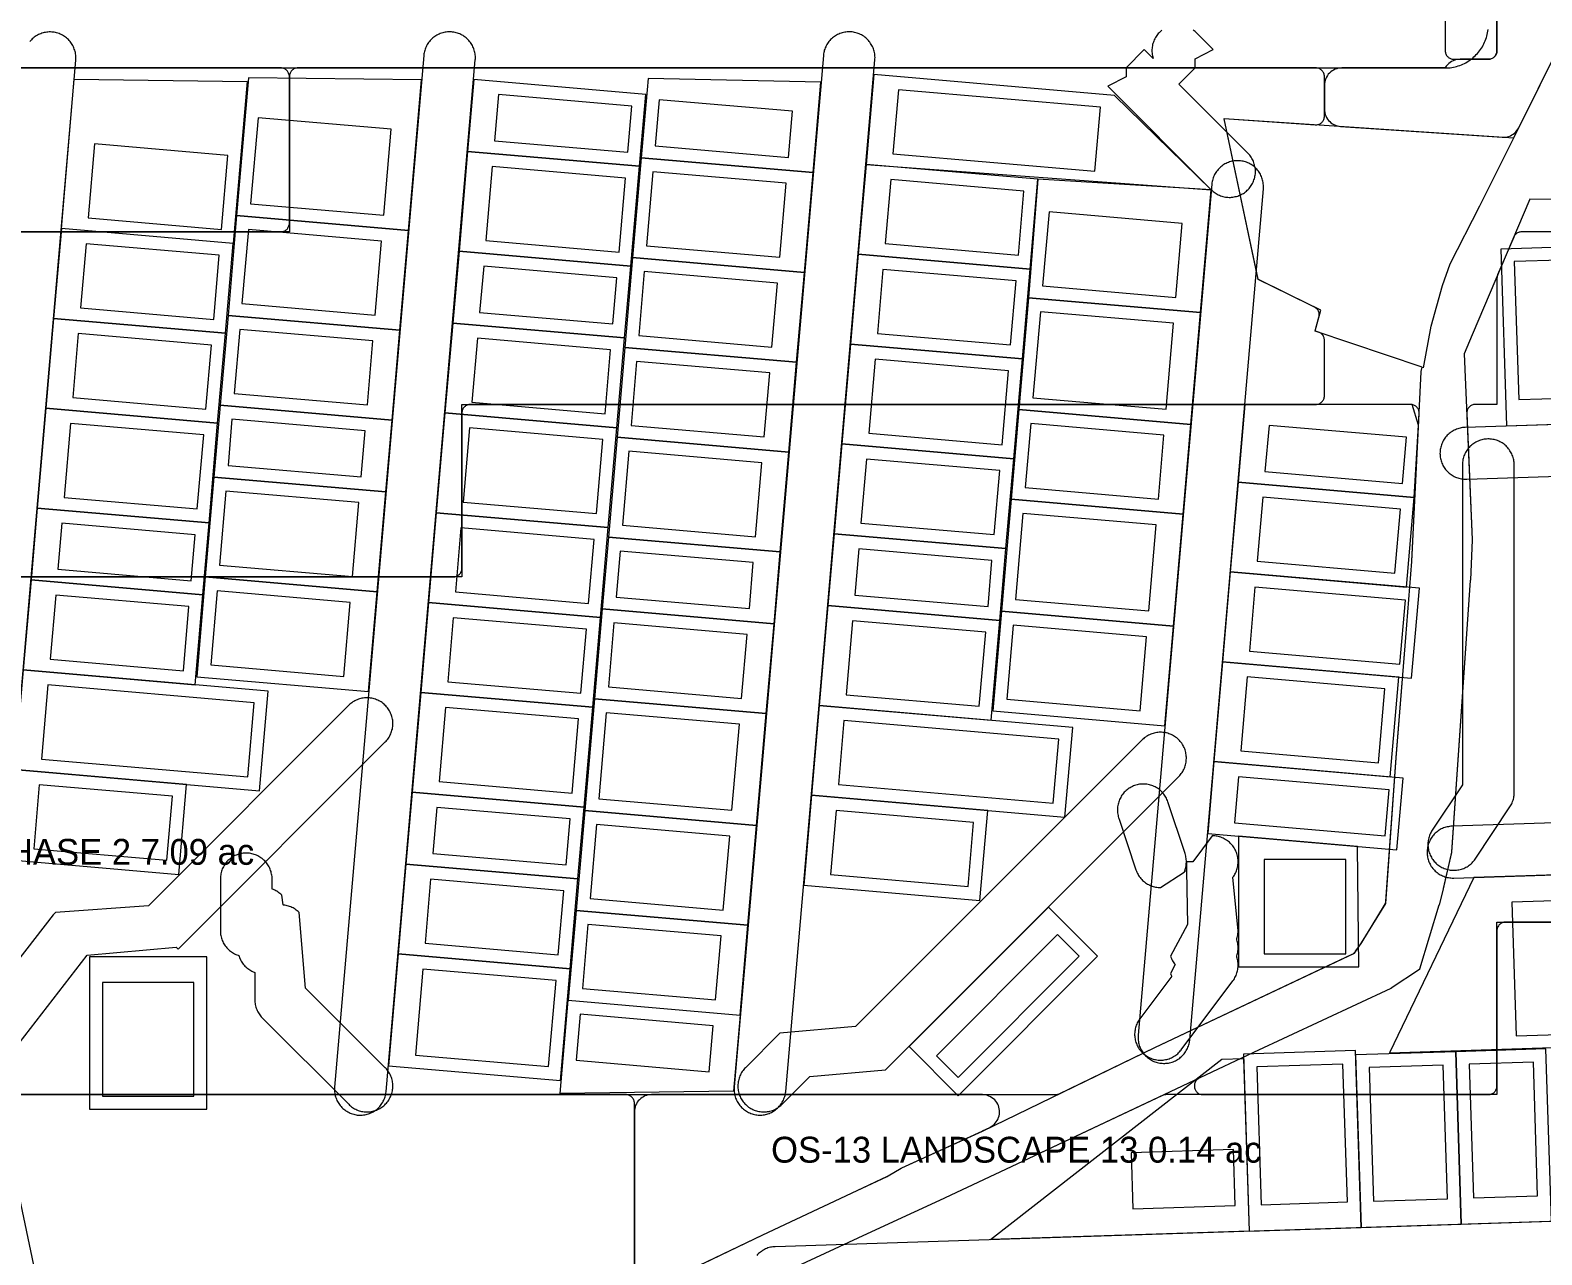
# Model space of a CAD drawing. Extents: x 32 to 940, y -21 to 684.
# Drawn here: x 490 to 665.2, y 271.4 to 413.4 of the extents above; entities that cross this region are included whole.
import ezdxf

# ---------------------------------------------------------------- set-up
doc = ezdxf.new("R2010")
doc.units = 0
for name, color, linetype, lineweight in [('BUILDING-CLUBHOUSE', 4, 'Continuous', 0), ('GREEN-LANDSCAPE', 3, 'Continuous', 0), ('PLOT', 4, 'Continuous', 0), ('ROAD-EXISTING', 2, 'Continuous', 0), ('ROAD-PRIMARY', 1, 'Continuous', 0), ('ROAD-TERTIARY', 7, 'Continuous', 0), ('SITE-BOUNDARY', 7, 'Continuous', 0), ('TEXT-ZONE', 7, 'Continuous', 0), ('VILLA-HOUSE', 7, 'Continuous', 0), ('ZONE-CLUBHOUSE', 4, 'Continuous', 0), ('ZONE-VILLAS', 2, 'Continuous', 0)]:
    doc.layers.add(name, color=color, linetype=linetype, lineweight=lineweight)

msp = doc.modelspace()

# ---------------------------------------------------------------- linework, layer by layer
at = {"layer": 'BUILDING-CLUBHOUSE'}
msp.add_lwpolyline([(476.3, 232.29), (467.42, 274.47), (488.51, 278.91), (497.39, 236.73)], close=True, dxfattribs=at)
at = {"layer": 'GREEN-LANDSCAPE'}
for points in [[(660, 428), (660, 411.02), (660, 410.98), (660, 410.95), (659.99, 410.85), (659.97, 410.76), (659.94, 410.66), (659.9, 410.57), (659.86, 410.49), (659.8, 410.41), (659.74, 410.33), (659.67, 410.26), (659.6, 410.2), (659.51, 410.14), (659.43, 410.1), (659.34, 410.06), (659.24, 410.03), (659.15, 410.01), (659.05, 410), (659.02, 410), (658.98, 410), (655.73, 410), (655.52, 409.99), (655.32, 409.96), (655.12, 409.91), (654.93, 409.83), (654.74, 409.74), (654.57, 409.63), (654.41, 409.5), (654.26, 409.36), (654.13, 409.2), (654.01, 409.03), (654, 409), (653.95, 409), (642, 409), (641.8, 408.99), (641.61, 408.96), (641.42, 408.91), (641.23, 408.85), (641.06, 408.76), (640.89, 408.66), (640.73, 408.55), (640.59, 408.41), (640.45, 408.27), (640.34, 408.11), (640.24, 407.94), (640.15, 407.77), (640.09, 407.58), (640.04, 407.39), (640.01, 407.2), (640, 407), (640, 404.22), (640.01, 404.02), (640.04, 403.82), (640.09, 403.62), (640.16, 403.44), (640.25, 403.25), (640.35, 403.08), (640.47, 402.92), (640.61, 402.78), (640.76, 402.65), (640.92, 402.53), (641.1, 402.43), (641.28, 402.35), (641.47, 402.29), (641.67, 402.24), (641.87, 402.22), (660.61, 400.97), (660.8, 400.96), (661, 400.98), (661.19, 401.01), (661.38, 401.07), (661.56, 401.14), (661.74, 401.23), (661.9, 401.33), (662.05, 401.45), (662.19, 401.59), (662.32, 401.74), (662.43, 401.9), (662.53, 402.07), (667.53, 412.12)], [(562.87, 267.98), (574.88, 273.76), (574.88, 273.76), (574.88, 273.76), (574.88, 273.76), (574.89, 273.76), (585.82, 278.88), (585.84, 278.88), (589.29, 280.52), (589.43, 280.6), (590.94, 281.47), (590.97, 281.48), (590.98, 281.49), (591, 281.5), (591.02, 281.51), (600.33, 285.77), (600.36, 285.79), (601.21, 286.2), (601.38, 286.3), (601.55, 286.41), (601.7, 286.54), (601.84, 286.68), (601.96, 286.84), (602.07, 287), (602.16, 287.18), (602.23, 287.37), (602.29, 287.56), (602.32, 287.75), (602.34, 287.95), (602.33, 288.15), (602.31, 288.35), (602.26, 288.54), (602.2, 288.73), (602.12, 288.91), (602.02, 289.09), (601.9, 289.25), (601.77, 289.4), (601.62, 289.53), (601.46, 289.65), (601.29, 289.76), (601.11, 289.84), (600.93, 289.91), (600.73, 289.96), (600.54, 289.99), (600.34, 290), (562, 290), (561.8, 289.99), (561.61, 289.96), (561.42, 289.91), (561.23, 289.85), (561.06, 289.76), (560.89, 289.66), (560.73, 289.55), (560.59, 289.41), (560.45, 289.27), (560.34, 289.11), (560.24, 288.94), (560.15, 288.77), (560.09, 288.58), (560.04, 288.39), (560.01, 288.2), (560, 288), (560, 269.78)]]:
    msp.add_lwpolyline(points, dxfattribs=at)
at = {"layer": 'PLOT'}
for points in [[(493.57, 390.38), (495.07, 407.7), (515.12, 407.42), (513.5, 388.65)], [(533.81, 390.17), (535.32, 407.61), (515.27, 407.84), (513.89, 391.89)], [(541.39, 407.66), (540.67, 399.33), (560.59, 397.61), (561.31, 405.94)], [(580.71, 396.87), (581.62, 407.34), (561.58, 407.78), (560.79, 398.59)], [(586.86, 397.82), (626.88, 394.88), (615.65, 405.82), (587.76, 408.23)], [(540.67, 399.33), (539.67, 387.76), (559.59, 386.04), (560.59, 397.61)], [(579.71, 385.3), (580.71, 396.87), (560.79, 398.59), (559.79, 387.03)], [(586.86, 397.82), (585.96, 387.4), (605.88, 385.68), (606.78, 396.09)], [(605.71, 382.37), (625.63, 380.64), (626.86, 394.88), (606.78, 396.09)], [(532.81, 378.6), (533.81, 390.17), (513.89, 391.89), (512.89, 380.32)], [(493.57, 390.38), (492.67, 379.96), (512.59, 378.24), (513.5, 388.65)], [(539.67, 387.76), (538.95, 379.43), (558.87, 377.71), (559.59, 386.04)], [(585.96, 387.4), (585.06, 376.99), (604.98, 375.27), (605.88, 385.68)], [(661.12, 367.51), (669.48, 367.78), (668.81, 388.27), (660.45, 388)], [(578.81, 374.89), (579.71, 385.3), (559.79, 387.03), (558.89, 376.61)], [(624.51, 367.69), (625.63, 380.64), (605.71, 382.37), (604.59, 369.41)], [(531.91, 368.18), (532.81, 378.6), (512.89, 380.32), (511.98, 369.91)], [(492.67, 379.96), (491.77, 369.55), (511.69, 367.83), (512.59, 378.24)], [(538.95, 379.43), (538.04, 369.02), (557.97, 367.3), (558.87, 377.71)], [(585.06, 376.99), (584.06, 365.42), (603.98, 363.7), (604.98, 375.27)], [(577.91, 364.48), (578.81, 374.89), (558.89, 376.61), (557.99, 366.2)], [(531.19, 359.85), (531.91, 368.18), (511.98, 369.91), (511.26, 361.58)], [(630, 360.99), (650.42, 359.23), (650.91, 367.58), (650.17, 369.98), (630.77, 370)], [(491.77, 369.55), (490.77, 357.98), (510.69, 356.26), (511.69, 367.83)], [(538.04, 369.02), (537.04, 357.45), (556.97, 355.73), (557.97, 367.3)], [(623.61, 357.27), (624.51, 367.69), (604.59, 369.41), (603.69, 359)], [(576.91, 352.91), (577.91, 364.48), (557.99, 366.2), (556.99, 354.63)], [(584.06, 365.42), (583.16, 355.01), (603.08, 353.29), (603.98, 363.7)], [(530.19, 348.28), (531.19, 359.85), (511.26, 361.58), (510.26, 350.01)], [(630, 360.99), (629.09, 350.58), (649.52, 348.82), (650.42, 359.23)], [(490.77, 357.98), (490.05, 349.65), (509.97, 347.93), (510.69, 356.26)], [(622.49, 344.31), (623.61, 357.27), (603.69, 359), (602.56, 346.04)], [(537.04, 357.45), (536.14, 347.04), (556.07, 345.31), (556.97, 355.73)], [(576.19, 344.58), (576.91, 352.91), (556.99, 354.63), (556.27, 346.3)], [(583.16, 355.01), (582.43, 346.68), (602.36, 344.96), (603.08, 353.29)], [(629.09, 350.58), (628.19, 340.17), (650.11, 338.27), (651.01, 348.69)], [(490.05, 349.65), (489.15, 339.24), (509.07, 337.51), (509.97, 347.93)], [(529.19, 336.71), (530.19, 348.28), (510.26, 350.01), (509.26, 338.44)], [(536.14, 347.04), (535.24, 336.62), (555.17, 334.9), (556.07, 345.31)], [(575.29, 334.16), (576.19, 344.58), (556.27, 346.3), (555.36, 335.89)], [(582.43, 346.68), (581.43, 335.11), (601.36, 333.39), (602.36, 344.96)], [(621.49, 332.75), (622.49, 344.31), (602.56, 346.04), (601.56, 334.47)], [(628.19, 340.17), (627.19, 328.6), (647.62, 326.83), (648.62, 338.4)], [(489.15, 339.24), (488.15, 327.67), (516.54, 325.21), (517.54, 336.78)], [(535.24, 336.62), (534.24, 325.05), (554.17, 323.33), (555.17, 334.9)], [(574.17, 321.21), (575.29, 334.16), (555.36, 335.89), (554.24, 322.93)], [(581.43, 335.11), (580.53, 324.7), (609.92, 322.15), (610.82, 332.57)], [(627.19, 328.6), (626.47, 320.27), (648.39, 318.37), (649.11, 326.7)], [(488.15, 327.67), (487.25, 317.26), (507.17, 315.53), (508.07, 325.94)], [(534.24, 325.05), (533.52, 316.72), (553.45, 315), (554.17, 323.33)], [(580.53, 324.7), (579.63, 314.28), (600.06, 312.52), (600.96, 322.93)], [(573.17, 309.64), (574.17, 321.21), (554.24, 322.93), (553.24, 311.36)], [(630.02, 304.82), (644, 304.82), (643.85, 318.77), (630.02, 319.96)], [(533.52, 316.72), (532.62, 306.31), (552.55, 304.59), (553.45, 315)], [(670.56, 315.6), (657.33, 315.17), (647.56, 294.84), (671.21, 295.61)], [(572.27, 299.22), (573.17, 309.64), (553.24, 311.36), (552.34, 300.95)], [(608, 311.73), (591.84, 295.57), (597.52, 289.88), (613.68, 306.05)], [(510.42, 305.98), (496.82, 305.98), (496.82, 288.32), (510.42, 288.32)], [(532.62, 306.31), (531.5, 293.35), (551.43, 291.63), (552.55, 304.59)], [(572.27, 299.22), (571.5, 290.39), (551.41, 290.13), (552.34, 300.95)], [(631.27, 274.19), (644.27, 274.61), (643.6, 295.1), (630.6, 294.68)], [(644.27, 274.61), (655.87, 274.99), (655.22, 294.98), (643.62, 294.6)], [(655.87, 274.99), (666.32, 275.33), (665.67, 295.32), (655.22, 294.98)], [(631.27, 274.19), (601.28, 273.21), (628.12, 294.1), (630.62, 294.18)]]:
    msp.add_lwpolyline(points, close=True, dxfattribs=at)
at = {"layer": 'ROAD-EXISTING'}
for points in [[(658.02, 393), (661.95, 400.89)], [(654.58, 386.31), (658.02, 393)], [(653.67, 383.8), (654.58, 386.31)], [(652.37, 379.08), (653.67, 383.8)], [(651.48, 374.26), (652.37, 379.08)]]:
    msp.add_lwpolyline(points, dxfattribs=at)
at = {"layer": 'ROAD-PRIMARY'}
msp.add_lwpolyline([(421.63, 409), (654, 409), (654.19, 409), (654.38, 409.01), (654.58, 409.03), (654.77, 409.06), (654.96, 409.09), (655.14, 409.13), (655.33, 409.18), (655.51, 409.24), (655.7, 409.3), (655.88, 409.37), (656.05, 409.44), (656.23, 409.52), (656.4, 409.61), (656.56, 409.71), (656.73, 409.81), (656.89, 409.92), (657.04, 410.03), (657.19, 410.15), (657.34, 410.28), (657.48, 410.41), (657.61, 410.55), (657.74, 410.69), (657.87, 410.83), (657.99, 410.98), (658.1, 411.14), (658.21, 411.3), (658.31, 411.46), (658.4, 411.63), (658.49, 411.8), (658.57, 411.98), (658.65, 412.15), (658.71, 412.33), (658.77, 412.52), (658.83, 412.7), (658.88, 412.89), (658.91, 413.07), (658.95, 413.26), (658.97, 413.46)], dxfattribs=at)
at = {"layer": 'ROAD-TERTIARY'}
for points in [[(484.9, 290.36), (495.24, 409.91), (495.25, 410.06), (495.25, 410.2), (495.25, 410.34), (495.23, 410.49), (495.21, 410.63), (495.19, 410.77), (495.16, 410.91), (495.12, 411.05), (495.07, 411.19), (495.02, 411.32), (494.96, 411.46), (494.9, 411.59), (494.82, 411.71), (494.75, 411.83), (494.67, 411.95), (494.58, 412.07), (494.48, 412.18), (494.38, 412.28), (494.28, 412.38), (494.17, 412.48), (494.06, 412.57), (493.94, 412.65), (493.82, 412.73), (493.69, 412.8), (493.56, 412.87), (493.43, 412.93), (493.3, 412.98), (493.16, 413.03), (493.02, 413.07), (492.88, 413.1), (492.74, 413.13), (492.6, 413.15), (492.45, 413.16), (492.31, 413.17), (492.17, 413.17), (492.02, 413.16), (491.88, 413.15), (491.74, 413.12), (491.59, 413.1), (491.45, 413.06), (491.32, 413.02), (491.18, 412.97), (491.05, 412.92), (490.92, 412.86), (490.79, 412.79), (490.66, 412.71), (490.54, 412.64), (490.43, 412.55), (490.31, 412.46), (490.2, 412.36), (490.1, 412.26), (490, 412.16), (489.91, 412.05)], [(621.16, 413.37), (621.05, 413.28), (620.94, 413.18), (620.84, 413.08), (620.74, 412.98), (620.65, 412.87), (620.56, 412.75), (620.48, 412.63), (620.41, 412.51), (620.34, 412.38), (620.27, 412.25), (620.22, 412.12), (620.17, 411.98), (620.12, 411.85), (620.08, 411.71), (620.05, 411.56), (620.03, 411.42), (620.01, 411.28), (620, 411.13), (620, 410.99), (620, 410.85), (620.01, 410.7), (620.03, 410.56), (620.06, 410.42), (620.09, 410.28), (620.13, 410.14), (620.14, 410.1), (619.12, 411.12), (617, 409), (617, 407.95), (614.88, 406.88), (626.88, 394.88), (626.98, 394.78), (627.09, 394.69), (627.21, 394.6), (627.32, 394.51), (627.45, 394.43), (627.57, 394.36), (627.7, 394.3), (627.83, 394.24), (627.97, 394.18), (628.1, 394.14), (628.24, 394.1), (628.38, 394.06), (628.52, 394.04), (628.67, 394.02), (628.81, 394.01), (628.96, 394), (629.1, 394), (629.24, 394.01), (629.39, 394.02), (629.53, 394.05), (629.67, 394.08), (629.81, 394.11), (629.95, 394.15), (630.09, 394.2), (630.22, 394.26), (630.35, 394.32), (630.48, 394.39), (630.6, 394.46), (630.72, 394.54), (630.84, 394.63), (630.95, 394.72), (631.06, 394.82), (631.16, 394.92), (631.26, 395.02), (631.35, 395.13), (631.44, 395.25), (631.52, 395.37), (631.59, 395.49), (631.66, 395.62), (631.73, 395.75), (631.78, 395.88), (631.83, 396.02), (631.88, 396.15), (631.92, 396.29), (631.95, 396.44), (631.97, 396.58), (631.99, 396.72), (632, 396.87), (632, 397.01), (632, 397.15), (631.99, 397.3), (631.97, 397.44), (631.94, 397.58), (631.91, 397.72), (631.87, 397.86), (631.83, 398), (631.78, 398.14), (631.72, 398.27), (631.65, 398.4), (631.58, 398.52), (631.51, 398.65), (631.43, 398.76), (631.34, 398.88), (631.25, 398.99), (631.15, 399.1), (623.12, 407.12), (625, 409), (625, 410.05), (627.12, 411.12), (625.12, 413.12), (625.02, 413.22), (624.91, 413.31), (624.79, 413.4)], [(759.24, 370.68), (656.3, 367.33), (656.15, 367.32), (656.01, 367.31), (655.87, 367.29), (655.72, 367.26), (655.58, 367.22), (655.45, 367.18), (655.31, 367.13), (655.18, 367.07), (655.05, 367.01), (654.92, 366.94), (654.79, 366.87), (654.67, 366.79), (654.56, 366.71), (654.45, 366.62), (654.34, 366.52), (654.24, 366.42), (654.14, 366.31), (654.04, 366.2), (653.96, 366.08), (653.88, 365.96), (653.8, 365.84), (653.73, 365.72), (653.67, 365.59), (653.61, 365.45), (653.56, 365.32), (653.52, 365.18), (653.48, 365.04), (653.45, 364.9), (653.42, 364.76), (653.41, 364.61), (653.4, 364.47), (653.39, 364.32), (653.4, 364.18), (653.41, 364.04), (653.43, 363.89), (653.45, 363.75), (653.48, 363.61), (653.52, 363.47), (653.57, 363.33), (653.62, 363.2), (653.67, 363.07), (653.74, 362.94), (653.81, 362.81), (653.88, 362.69), (653.97, 362.57), (654.05, 362.45), (654.15, 362.34), (654.25, 362.24), (654.35, 362.14), (654.46, 362.04), (654.57, 361.95), (654.69, 361.87), (654.81, 361.79), (654.93, 361.71), (655.06, 361.65), (655.19, 361.58), (655.32, 361.53), (655.46, 361.48), (655.6, 361.44), (655.74, 361.4), (655.88, 361.38), (656.02, 361.36), (656.17, 361.34), (656.31, 361.33), (656.46, 361.33), (656.49, 361.33), (759.44, 364.69)], [(483.37, 289.16), (496.58, 306.15), (506.89, 307.11), (507.12, 306.88), (531.12, 330.88), (531.22, 330.98), (531.32, 331.09), (531.4, 331.21), (531.49, 331.32), (531.57, 331.45), (531.64, 331.57), (531.7, 331.7), (531.76, 331.83), (531.82, 331.97), (531.86, 332.1), (531.9, 332.24), (531.94, 332.38), (531.96, 332.52), (531.98, 332.67), (531.99, 332.81), (532, 332.95), (532, 333.1), (531.99, 333.24), (531.98, 333.39), (531.95, 333.53), (531.92, 333.67), (531.89, 333.81), (531.85, 333.95), (531.8, 334.08), (531.74, 334.22), (531.68, 334.35), (531.61, 334.48), (531.54, 334.6), (531.46, 334.72), (531.37, 334.84), (531.28, 334.95), (531.18, 335.06), (531.08, 335.16), (530.98, 335.26), (530.87, 335.35), (530.75, 335.44), (530.63, 335.52), (530.51, 335.59), (530.38, 335.66), (530.25, 335.73), (530.12, 335.78), (529.98, 335.83), (529.85, 335.88), (529.71, 335.92), (529.57, 335.95), (529.42, 335.97), (529.28, 335.99), (529.13, 336), (528.99, 336), (528.85, 336), (528.7, 335.99), (528.56, 335.97), (528.42, 335.94), (528.28, 335.91), (528.14, 335.87), (528, 335.83), (527.86, 335.78), (527.73, 335.72), (527.6, 335.65), (527.48, 335.58), (527.35, 335.51), (527.24, 335.43), (527.12, 335.34), (527.01, 335.25), (526.9, 335.15), (503.66, 311.9), (492.88, 311.12), (492.63, 310.84), (478.63, 292.84)], [(735.76, 323.74), (654.8, 321.11), (654.65, 321.1), (654.51, 321.08), (654.37, 321.06), (654.23, 321.03), (654.09, 321), (653.95, 320.96), (653.81, 320.91), (653.68, 320.85), (653.55, 320.79), (653.42, 320.72), (653.3, 320.65), (653.18, 320.57), (653.06, 320.48), (652.95, 320.39), (652.84, 320.3), (652.74, 320.19), (652.64, 320.09), (652.55, 319.98), (652.46, 319.86), (652.38, 319.74), (652.3, 319.62), (652.24, 319.49), (652.17, 319.36), (652.11, 319.23), (652.06, 319.1), (652.02, 318.96), (651.98, 318.82), (651.95, 318.68), (651.93, 318.53), (651.91, 318.39), (651.9, 318.25), (651.9, 318.1), (651.9, 317.96), (651.91, 317.81), (651.93, 317.67), (651.95, 317.53), (651.99, 317.39), (652.02, 317.25), (652.07, 317.11), (652.12, 316.98), (652.18, 316.84), (652.24, 316.71), (652.31, 316.59), (652.39, 316.46), (652.47, 316.35), (652.56, 316.23), (652.65, 316.12), (652.75, 316.01), (652.85, 315.91), (652.96, 315.82), (653.07, 315.73), (653.19, 315.64), (653.31, 315.56), (653.43, 315.49), (653.56, 315.42), (653.69, 315.36), (653.83, 315.31), (653.96, 315.26), (654.1, 315.22), (654.24, 315.18), (654.38, 315.15), (654.53, 315.13), (654.67, 315.12), (654.82, 315.11), (654.96, 315.11), (655, 315.11), (735.95, 317.75)], [(719.27, 277.03), (576.34, 272.38), (576.2, 272.37), (576.06, 272.36), (575.91, 272.33), (575.77, 272.31), (575.63, 272.27), (575.49, 272.23), (575.36, 272.18), (575.22, 272.12), (575.09, 272.06), (574.97, 271.99), (574.84, 271.92), (574.72, 271.84), (574.61, 271.75), (574.49, 271.66), (574.39, 271.57), (574.28, 271.47), (574.18, 271.36)]]:
    msp.add_lwpolyline(points, dxfattribs=at)
for points in [[(528.46, 287.63), (528.61, 287.65), (528.75, 287.67), (528.89, 287.7), (529.03, 287.73), (529.17, 287.77), (529.3, 287.82), (529.44, 287.88), (529.57, 287.94), (529.7, 288.01), (529.82, 288.08), (529.94, 288.16), (530.06, 288.24), (530.17, 288.33), (530.28, 288.43), (530.38, 288.53), (530.48, 288.64), (530.57, 288.75), (530.66, 288.86), (530.74, 288.98), (530.82, 289.11), (530.89, 289.23), (530.95, 289.36), (531.01, 289.49), (531.06, 289.63), (531.11, 289.76), (531.14, 289.9), (531.18, 290.05), (531.2, 290.19), (531.22, 290.33), (531.22, 290.37), (541.56, 409.92), (541.57, 410.06), (541.57, 410.21), (541.57, 410.35), (541.56, 410.5), (541.54, 410.64), (541.51, 410.78), (541.48, 410.92), (541.44, 411.06), (541.39, 411.2), (541.34, 411.33), (541.28, 411.46), (541.22, 411.59), (541.15, 411.72), (541.07, 411.84), (540.99, 411.96), (540.9, 412.07), (540.8, 412.18), (540.71, 412.29), (540.6, 412.39), (540.49, 412.48), (540.38, 412.57), (540.26, 412.66), (540.14, 412.74), (540.02, 412.81), (539.89, 412.88), (539.76, 412.94), (539.62, 412.99), (539.49, 413.04), (539.35, 413.08), (539.21, 413.11), (539.07, 413.14), (538.92, 413.16), (538.78, 413.17), (538.63, 413.18), (538.49, 413.18), (538.35, 413.17), (538.2, 413.15), (538.06, 413.13), (537.92, 413.11), (537.78, 413.07), (537.64, 413.03), (537.5, 412.98), (537.37, 412.93), (537.24, 412.86), (537.11, 412.8), (536.99, 412.72), (536.87, 412.64), (536.75, 412.56), (536.64, 412.47), (536.53, 412.37), (536.42, 412.27), (536.33, 412.17), (536.23, 412.06), (536.15, 411.94), (536.06, 411.82), (535.99, 411.7), (535.92, 411.57), (535.85, 411.44), (535.8, 411.31), (535.75, 411.18), (535.7, 411.04), (535.66, 410.9), (535.63, 410.76), (535.61, 410.62), (535.59, 410.47), (535.59, 410.44), (525.24, 290.88), (525.24, 290.74), (525.23, 290.6), (525.24, 290.45), (525.25, 290.31), (525.27, 290.16), (525.29, 290.02), (525.33, 289.88), (525.37, 289.74), (525.41, 289.61), (525.46, 289.47), (525.52, 289.34), (525.59, 289.21), (525.66, 289.08), (525.74, 288.96), (525.82, 288.84), (525.91, 288.73), (526, 288.62), (526.1, 288.51), (526.21, 288.41), (526.31, 288.32), (526.43, 288.23), (526.54, 288.14), (526.67, 288.07), (526.79, 287.99), (526.92, 287.93), (527.05, 287.87), (527.18, 287.81), (527.32, 287.77), (527.46, 287.73), (527.6, 287.69), (527.74, 287.67), (527.88, 287.64), (528.03, 287.63), (528.17, 287.63), (528.32, 287.63)], [(574.78, 287.64), (574.93, 287.66), (575.07, 287.68), (575.21, 287.71), (575.35, 287.74), (575.49, 287.78), (575.63, 287.83), (575.76, 287.89), (575.89, 287.95), (576.02, 288.01), (576.14, 288.09), (576.26, 288.17), (576.38, 288.25), (576.49, 288.34), (576.6, 288.44), (576.71, 288.54), (576.8, 288.65), (576.9, 288.76), (576.98, 288.87), (577.07, 288.99), (577.14, 289.11), (577.21, 289.24), (577.28, 289.37), (577.33, 289.5), (577.38, 289.64), (577.43, 289.77), (577.47, 289.91), (577.5, 290.05), (577.52, 290.2), (577.54, 290.34), (577.54, 290.37), (587.89, 409.93), (587.89, 410.07), (587.9, 410.22), (587.89, 410.36), (587.88, 410.5), (587.86, 410.65), (587.84, 410.79), (587.8, 410.93), (587.76, 411.07), (587.72, 411.21), (587.67, 411.34), (587.61, 411.47), (587.54, 411.6), (587.47, 411.73), (587.39, 411.85), (587.31, 411.97), (587.22, 412.08), (587.13, 412.19), (587.03, 412.3), (586.92, 412.4), (586.82, 412.49), (586.7, 412.58), (586.59, 412.67), (586.46, 412.74), (586.34, 412.82), (586.21, 412.88), (586.08, 412.94), (585.95, 413), (585.81, 413.04), (585.67, 413.08), (585.53, 413.12), (585.39, 413.15), (585.25, 413.17), (585.1, 413.18), (584.96, 413.19), (584.81, 413.19), (584.67, 413.18), (584.52, 413.16), (584.38, 413.14), (584.24, 413.11), (584.1, 413.08), (583.96, 413.04), (583.83, 412.99), (583.69, 412.93), (583.56, 412.87), (583.43, 412.81), (583.31, 412.73), (583.19, 412.65), (583.07, 412.57), (582.96, 412.48), (582.85, 412.38), (582.75, 412.28), (582.65, 412.17), (582.56, 412.06), (582.47, 411.95), (582.39, 411.83), (582.31, 411.71), (582.24, 411.58), (582.18, 411.45), (582.12, 411.32), (582.07, 411.18), (582.02, 411.05), (581.99, 410.91), (581.95, 410.77), (581.93, 410.62), (581.91, 410.48), (581.91, 410.44), (571.57, 290.89), (571.56, 290.75), (571.56, 290.6), (571.56, 290.46), (571.57, 290.31), (571.59, 290.17), (571.62, 290.03), (571.65, 289.89), (571.69, 289.75), (571.74, 289.61), (571.79, 289.48), (571.85, 289.35), (571.91, 289.22), (571.98, 289.09), (572.06, 288.97), (572.14, 288.85), (572.23, 288.74), (572.33, 288.63), (572.42, 288.52), (572.53, 288.42), (572.64, 288.33), (572.75, 288.24), (572.87, 288.15), (572.99, 288.07), (573.11, 288), (573.24, 287.94), (573.37, 287.88), (573.51, 287.82), (573.64, 287.77), (573.78, 287.73), (573.92, 287.7), (574.07, 287.67), (574.21, 287.65), (574.35, 287.64), (574.5, 287.63), (574.64, 287.63)], [(621.62, 293.63), (621.77, 293.64), (621.91, 293.66), (622.05, 293.69), (622.19, 293.73), (622.33, 293.77), (622.47, 293.82), (622.6, 293.87), (622.73, 293.93), (622.86, 294), (622.98, 294.07), (623.11, 294.15), (623.22, 294.24), (623.33, 294.33), (623.44, 294.43), (623.54, 294.53), (623.64, 294.63), (623.74, 294.74), (623.82, 294.86), (623.91, 294.98), (623.98, 295.1), (624.05, 295.23), (624.12, 295.35), (624.17, 295.49), (624.23, 295.62), (624.27, 295.76), (624.31, 295.9), (624.34, 296.04), (624.36, 296.18), (624.38, 296.32), (624.38, 296.36), (632.92, 394.99), (632.92, 395.14), (632.93, 395.28), (632.92, 395.43), (632.91, 395.57), (632.89, 395.71), (632.87, 395.86), (632.83, 396), (632.79, 396.13), (632.75, 396.27), (632.7, 396.41), (632.64, 396.54), (632.57, 396.67), (632.5, 396.79), (632.42, 396.92), (632.34, 397.03), (632.25, 397.15), (632.16, 397.26), (632.06, 397.36), (631.96, 397.46), (631.85, 397.56), (631.73, 397.65), (631.62, 397.73), (631.49, 397.81), (631.37, 397.88), (631.24, 397.95), (631.11, 398.01), (630.98, 398.06), (630.84, 398.11), (630.7, 398.15), (630.56, 398.18), (630.42, 398.21), (630.27, 398.23), (630.13, 398.24), (629.99, 398.25), (629.84, 398.25), (629.7, 398.24), (629.55, 398.23), (629.41, 398.21), (629.27, 398.18), (629.13, 398.14), (628.99, 398.1), (628.86, 398.05), (628.72, 398), (628.59, 397.94), (628.46, 397.87), (628.34, 397.8), (628.22, 397.72), (628.1, 397.63), (627.99, 397.54), (627.88, 397.44), (627.78, 397.34), (627.68, 397.24), (627.59, 397.13), (627.5, 397.01), (627.42, 396.89), (627.34, 396.77), (627.27, 396.64), (627.21, 396.52), (627.15, 396.38), (627.1, 396.25), (627.05, 396.11), (627.01, 395.97), (626.98, 395.83), (626.96, 395.69), (626.94, 395.55), (626.94, 395.51), (618.41, 296.88), (618.4, 296.73), (618.4, 296.59), (618.4, 296.44), (618.41, 296.3), (618.43, 296.16), (618.46, 296.01), (618.49, 295.88), (618.53, 295.74), (618.58, 295.6), (618.63, 295.46), (618.69, 295.33), (618.75, 295.2), (618.82, 295.08), (618.9, 294.95), (618.98, 294.84), (619.07, 294.72), (619.16, 294.61), (619.26, 294.51), (619.37, 294.41), (619.48, 294.31), (619.59, 294.22), (619.71, 294.14), (619.83, 294.06), (619.95, 293.99), (620.08, 293.92), (620.21, 293.86), (620.35, 293.81), (620.48, 293.76), (620.62, 293.72), (620.76, 293.69), (620.9, 293.66), (621.05, 293.64), (621.19, 293.63), (621.34, 293.62), (621.48, 293.62)], [(655.17, 316), (655.31, 316.02), (655.46, 316.04), (655.6, 316.06), (655.74, 316.09), (655.88, 316.13), (656.01, 316.18), (656.15, 316.23), (656.28, 316.29), (656.41, 316.35), (656.54, 316.42), (656.66, 316.5), (656.78, 316.58), (656.89, 316.67), (657, 316.76), (657.11, 316.86), (657.21, 316.97), (657.3, 317.08), (657.39, 317.19), (657.48, 317.31), (661.5, 323.34), (661.57, 323.46), (661.64, 323.58), (661.71, 323.71), (661.77, 323.84), (661.82, 323.98), (661.87, 324.12), (661.91, 324.25), (661.94, 324.4), (661.96, 324.54), (661.98, 324.68), (662, 324.82), (662, 324.97), (662, 363), (662, 363.14), (661.99, 363.29), (661.97, 363.43), (661.95, 363.57), (661.91, 363.71), (661.88, 363.86), (661.83, 363.99), (661.78, 364.13), (661.72, 364.26), (661.66, 364.39), (661.59, 364.52), (661.51, 364.64), (661.43, 364.76), (661.34, 364.87), (661.25, 364.98), (661.15, 365.09), (661.05, 365.19), (660.94, 365.29), (660.83, 365.38), (660.71, 365.46), (660.59, 365.54), (660.47, 365.62), (660.34, 365.68), (660.21, 365.75), (660.08, 365.8), (659.94, 365.85), (659.8, 365.89), (659.66, 365.93), (659.52, 365.95), (659.38, 365.98), (659.23, 365.99), (659.09, 366), (658.95, 366), (658.8, 365.99), (658.66, 365.98), (658.51, 365.96), (658.37, 365.93), (658.23, 365.9), (658.09, 365.86), (657.96, 365.81), (657.82, 365.76), (657.69, 365.7), (657.56, 365.63), (657.44, 365.56), (657.32, 365.48), (657.2, 365.4), (657.09, 365.31), (656.98, 365.21), (656.87, 365.12), (656.77, 365.01), (656.68, 364.9), (656.59, 364.79), (656.51, 364.67), (656.43, 364.55), (656.36, 364.42), (656.29, 364.29), (656.23, 364.16), (656.18, 364.03), (656.13, 363.89), (656.1, 363.75), (656.06, 363.61), (656.04, 363.47), (656.02, 363.32), (656, 363.18), (656, 363.04), (656, 325.91), (652.5, 320.66), (652.43, 320.54), (652.36, 320.42), (652.29, 320.29), (652.23, 320.16), (652.18, 320.02), (652.13, 319.88), (652.09, 319.75), (652.06, 319.6), (652.04, 319.46), (652.02, 319.32), (652, 319.18), (652, 319.03), (652, 318.89), (652.01, 318.74), (652.03, 318.6), (652.05, 318.46), (652.08, 318.31), (652.12, 318.18), (652.16, 318.04), (652.21, 317.9), (652.26, 317.77), (652.33, 317.64), (652.4, 317.51), (652.47, 317.39), (652.55, 317.27), (652.64, 317.15), (652.73, 317.04), (652.83, 316.93), (652.93, 316.83), (653.03, 316.73), (653.15, 316.64), (653.26, 316.56), (653.38, 316.47), (653.5, 316.4), (653.63, 316.33), (653.76, 316.27), (653.89, 316.21), (654.03, 316.16), (654.17, 316.12), (654.31, 316.08), (654.45, 316.05), (654.59, 316.03), (654.74, 316.01), (654.88, 316), (655.02, 316)], [(575.15, 288), (575.3, 288.01), (575.44, 288.03), (575.58, 288.06), (575.72, 288.09), (575.86, 288.13), (576, 288.17), (576.14, 288.22), (576.27, 288.28), (576.4, 288.35), (576.52, 288.42), (576.65, 288.49), (576.76, 288.57), (576.88, 288.66), (576.99, 288.75), (577.1, 288.85), (580.36, 292.12), (589.12, 292.88), (623.12, 326.88), (623.22, 326.98), (623.32, 327.09), (623.4, 327.21), (623.49, 327.32), (623.57, 327.45), (623.64, 327.57), (623.7, 327.7), (623.76, 327.83), (623.82, 327.97), (623.86, 328.1), (623.9, 328.24), (623.94, 328.38), (623.96, 328.52), (623.98, 328.67), (623.99, 328.81), (624, 328.95), (624, 329.1), (623.99, 329.24), (623.98, 329.39), (623.95, 329.53), (623.92, 329.67), (623.89, 329.81), (623.85, 329.95), (623.8, 330.08), (623.74, 330.22), (623.68, 330.35), (623.61, 330.48), (623.54, 330.6), (623.46, 330.72), (623.37, 330.84), (623.28, 330.95), (623.18, 331.06), (623.08, 331.16), (622.98, 331.26), (622.87, 331.35), (622.75, 331.44), (622.63, 331.52), (622.51, 331.59), (622.38, 331.66), (622.25, 331.73), (622.12, 331.78), (621.98, 331.83), (621.85, 331.88), (621.71, 331.92), (621.57, 331.95), (621.42, 331.97), (621.28, 331.99), (621.13, 332), (620.99, 332), (620.85, 332), (620.7, 331.99), (620.56, 331.97), (620.42, 331.94), (620.28, 331.91), (620.14, 331.87), (620, 331.83), (619.86, 331.78), (619.73, 331.72), (619.6, 331.65), (619.48, 331.58), (619.35, 331.51), (619.24, 331.43), (619.12, 331.34), (619.01, 331.25), (618.9, 331.15), (585.64, 297.88), (576.88, 297.12), (572.88, 293.12), (572.78, 293.02), (572.68, 292.91), (572.6, 292.79), (572.51, 292.68), (572.43, 292.55), (572.36, 292.43), (572.3, 292.3), (572.24, 292.17), (572.18, 292.03), (572.14, 291.9), (572.1, 291.76), (572.06, 291.62), (572.04, 291.48), (572.02, 291.33), (572.01, 291.19), (572, 291.05), (572, 290.9), (572.01, 290.76), (572.02, 290.61), (572.05, 290.47), (572.08, 290.33), (572.11, 290.19), (572.15, 290.05), (572.2, 289.92), (572.26, 289.78), (572.32, 289.65), (572.39, 289.52), (572.46, 289.4), (572.54, 289.28), (572.63, 289.16), (572.72, 289.05), (572.82, 288.94), (572.92, 288.84), (573.02, 288.74), (573.13, 288.65), (573.25, 288.56), (573.37, 288.48), (573.49, 288.41), (573.62, 288.34), (573.75, 288.27), (573.88, 288.22), (574.02, 288.17), (574.15, 288.12), (574.29, 288.08), (574.43, 288.05), (574.58, 288.03), (574.72, 288.01), (574.87, 288), (575.01, 288)], [(623.74, 315.78), (623.76, 315.82), (623.81, 315.96), (623.86, 316.1), (623.9, 316.23), (623.93, 316.37), (623.96, 316.52), (623.98, 316.66), (623.99, 316.8), (624, 316.95), (624, 317.09), (623.99, 317.24), (623.98, 317.38), (623.95, 317.52), (623.93, 317.66), (623.89, 317.8), (623.85, 317.94), (623.85, 317.95), (621.85, 323.95), (621.8, 324.08), (621.74, 324.22), (621.68, 324.35), (621.61, 324.48), (621.54, 324.6), (621.46, 324.72), (621.37, 324.84), (621.28, 324.95), (621.18, 325.06), (621.08, 325.16), (620.98, 325.26), (620.87, 325.35), (620.75, 325.44), (620.63, 325.52), (620.51, 325.59), (620.38, 325.66), (620.25, 325.73), (620.12, 325.78), (619.98, 325.83), (619.85, 325.88), (619.71, 325.92), (619.57, 325.95), (619.42, 325.97), (619.28, 325.99), (619.14, 326), (618.99, 326), (618.85, 326), (618.7, 325.99), (618.56, 325.97), (618.42, 325.94), (618.28, 325.91), (618.14, 325.87), (618, 325.83), (617.87, 325.78), (617.73, 325.72), (617.6, 325.65), (617.48, 325.58), (617.35, 325.51), (617.24, 325.43), (617.12, 325.34), (617.01, 325.25), (616.9, 325.15), (616.8, 325.04), (616.71, 324.94), (616.62, 324.82), (616.53, 324.71), (616.45, 324.58), (616.38, 324.46), (616.31, 324.33), (616.25, 324.2), (616.2, 324.07), (616.15, 323.93), (616.11, 323.79), (616.07, 323.65), (616.04, 323.51), (616.02, 323.37), (616.01, 323.23), (616, 323.08), (616, 322.94), (616.01, 322.79), (616.02, 322.65), (616.04, 322.51), (616.07, 322.36), (616.1, 322.22), (616.14, 322.08), (616.15, 322.05), (618.15, 316.05), (618.2, 315.92), (618.26, 315.78), (618.32, 315.65), (618.39, 315.52), (618.46, 315.4), (618.54, 315.28), (618.63, 315.16), (618.72, 315.05), (618.82, 314.94), (618.92, 314.84), (619.02, 314.74), (619.13, 314.65), (619.25, 314.56), (619.37, 314.48), (619.49, 314.41), (619.62, 314.34), (619.75, 314.27), (619.88, 314.22), (620.02, 314.17), (620.15, 314.12), (620.29, 314.08), (620.43, 314.05), (620.58, 314.03), (620.72, 314.01), (620.86, 314), (621, 314)], [(621.15, 294), (621.29, 294.01), (621.43, 294.03), (621.58, 294.06), (621.72, 294.09), (621.86, 294.12), (621.99, 294.17), (622.13, 294.22), (622.26, 294.28), (622.39, 294.34), (622.52, 294.41), (622.64, 294.49), (622.76, 294.57), (622.87, 294.66), (622.99, 294.75), (623.09, 294.85), (623.19, 294.95), (623.29, 295.06), (623.38, 295.17), (623.4, 295.2), (629.4, 303.2), (629.48, 303.32), (629.56, 303.44), (629.63, 303.56), (629.7, 303.69), (629.76, 303.82), (629.81, 303.96), (629.86, 304.1), (629.9, 304.23), (629.93, 304.37), (629.96, 304.52), (629.98, 304.66), (629.99, 304.8), (630, 304.95), (630, 305.09), (629.99, 305.24), (629.98, 305.38), (629.95, 305.52), (629.93, 305.66), (629.89, 305.8), (629.85, 305.94), (629.83, 306), (629.86, 306.1), (629.9, 306.23), (629.93, 306.37), (629.96, 306.52), (629.98, 306.66), (629.99, 306.8), (630, 306.95), (630, 307.09), (629.99, 307.24), (629.98, 307.38), (629.95, 307.52), (629.93, 307.66), (629.89, 307.8), (629.85, 307.94), (629.83, 308), (629.86, 308.1), (629.9, 308.23), (629.93, 308.37), (629.96, 308.52), (629.98, 308.66), (629.99, 308.8), (630, 308.95), (630, 309), (629.4, 315.2), (629.48, 315.32), (629.56, 315.44), (629.63, 315.56), (629.7, 315.69), (629.76, 315.82), (629.81, 315.96), (629.86, 316.1), (629.9, 316.23), (629.93, 316.37), (629.96, 316.52), (629.98, 316.66), (629.99, 316.8), (630, 316.95), (630, 317.09), (629.99, 317.24), (629.98, 317.38), (629.95, 317.52), (629.93, 317.66), (629.89, 317.8), (629.85, 317.94), (629.8, 318.08), (629.74, 318.21), (629.68, 318.34), (629.62, 318.47), (629.54, 318.59), (629.46, 318.71), (629.38, 318.83), (629.28, 318.94), (629.19, 319.05), (629.09, 319.15), (628.98, 319.25), (628.87, 319.35), (628.76, 319.43), (628.64, 319.51), (628.51, 319.59), (628.39, 319.66), (628.26, 319.72), (628.13, 319.78), (627.99, 319.83), (627.85, 319.88), (627.71, 319.91), (627.57, 319.94), (627.43, 319.97), (627.29, 319.99), (627.14, 320), (627, 320), (624.75, 317), (624, 317), (624.02, 316.02), (623.93, 315.9), (624.02, 315.96), (624.12, 309.72), (622.15, 306.05), (622.2, 305.92), (622.26, 305.78), (622.32, 305.65), (622.39, 305.52), (622.46, 305.4), (622.54, 305.28), (622.63, 305.16), (622.7, 305.07), (622.15, 304.05), (622.2, 303.92), (622.26, 303.78), (622.29, 303.72), (618.6, 298.8), (618.52, 298.68), (618.44, 298.56), (618.37, 298.44), (618.3, 298.31), (618.24, 298.18), (618.19, 298.04), (618.14, 297.9), (618.1, 297.77), (618.07, 297.63), (618.04, 297.48), (618.02, 297.34), (618.01, 297.2), (618, 297.05), (618, 296.91), (618.01, 296.76), (618.02, 296.62), (618.05, 296.48), (618.07, 296.34), (618.11, 296.2), (618.15, 296.06), (618.2, 295.92), (618.26, 295.79), (618.32, 295.66), (618.38, 295.53), (618.46, 295.41), (618.54, 295.29), (618.62, 295.17), (618.72, 295.06), (618.81, 294.95), (618.91, 294.85), (619.02, 294.75), (619.13, 294.65), (619.24, 294.57), (619.36, 294.49), (619.49, 294.41), (619.61, 294.34), (619.74, 294.28), (619.87, 294.22), (620.01, 294.17), (620.15, 294.12), (620.29, 294.09), (620.43, 294.06), (620.57, 294.03), (620.71, 294.01), (620.86, 294), (621, 294)], [(529.1, 288), (529.24, 288.01), (529.39, 288.02), (529.53, 288.05), (529.67, 288.08), (529.81, 288.11), (529.95, 288.15), (530.09, 288.2), (530.22, 288.26), (530.35, 288.32), (530.48, 288.39), (530.6, 288.46), (530.72, 288.54), (530.84, 288.63), (530.95, 288.72), (531.06, 288.82), (531.16, 288.92), (531.26, 289.02), (531.35, 289.13), (531.44, 289.25), (531.52, 289.37), (531.59, 289.49), (531.66, 289.62), (531.73, 289.75), (531.78, 289.88), (531.83, 290.02), (531.88, 290.15), (531.92, 290.29), (531.95, 290.44), (531.97, 290.58), (531.99, 290.72), (532, 290.87), (532, 291.01), (532, 291.15), (531.99, 291.3), (531.97, 291.44), (531.94, 291.58), (531.91, 291.72), (531.87, 291.86), (531.83, 292), (531.78, 292.14), (531.72, 292.27), (531.65, 292.4), (531.58, 292.52), (531.51, 292.65), (531.43, 292.76), (531.34, 292.88), (531.25, 292.99), (531.15, 293.1), (531.12, 293.12), (521.88, 302.36), (521.12, 311.12), (521.02, 311.22), (520.91, 311.31), (520.79, 311.4), (520.68, 311.49), (520.55, 311.57), (520.43, 311.64), (520.3, 311.7), (520.17, 311.76), (520.03, 311.82), (519.9, 311.86), (519.76, 311.9), (519.62, 311.94), (519.48, 311.96), (519.33, 311.98), (519.28, 311.99), (519.12, 313.12), (519.02, 313.22), (518.91, 313.31), (518.79, 313.4), (518.68, 313.49), (518.55, 313.57), (518.43, 313.64), (518.3, 313.7), (518.17, 313.76), (518.03, 313.82), (518, 313.83), (518, 315), (518, 315.14), (517.99, 315.29), (517.97, 315.43), (517.95, 315.57), (517.91, 315.71), (517.88, 315.86), (517.83, 315.99), (517.78, 316.13), (517.72, 316.26), (517.66, 316.39), (517.59, 316.52), (517.51, 316.64), (517.43, 316.76), (517.34, 316.87), (517.25, 316.98), (517.15, 317.09), (517.05, 317.19), (516.94, 317.29), (516.83, 317.38), (516.71, 317.46), (516.59, 317.54), (516.47, 317.62), (516.34, 317.68), (516.21, 317.75), (516.08, 317.8), (515.94, 317.85), (515.8, 317.89), (515.66, 317.93), (515.52, 317.95), (515.38, 317.98), (515.23, 317.99), (515.09, 318), (514.95, 318), (514.8, 317.99), (514.66, 317.98), (514.51, 317.96), (514.37, 317.93), (514.23, 317.9), (514.09, 317.86), (513.96, 317.81), (513.82, 317.76), (513.69, 317.7), (513.56, 317.63), (513.44, 317.56), (513.32, 317.48), (513.2, 317.4), (513.09, 317.31), (512.98, 317.21), (512.87, 317.12), (512.77, 317.01), (512.68, 316.9), (512.59, 316.79), (512.51, 316.67), (512.43, 316.55), (512.36, 316.42), (512.29, 316.29), (512.23, 316.16), (512.18, 316.03), (512.13, 315.89), (512.1, 315.75), (512.06, 315.61), (512.04, 315.47), (512.02, 315.32), (512, 315.18), (512, 315.04), (512, 309), (512, 308.86), (512.01, 308.71), (512.03, 308.57), (512.05, 308.43), (512.09, 308.29), (512.12, 308.14), (512.17, 308.01), (512.22, 307.87), (512.28, 307.74), (512.34, 307.61), (512.41, 307.48), (512.49, 307.36), (512.57, 307.24), (512.66, 307.13), (512.75, 307.02), (512.85, 306.91), (512.95, 306.81), (513.06, 306.71), (513.17, 306.62), (513.29, 306.54), (513.41, 306.46), (513.53, 306.38), (513.66, 306.32), (513.79, 306.25), (513.92, 306.2), (514.06, 306.15), (514.13, 306.13), (514.17, 306.01), (514.22, 305.87), (514.28, 305.74), (514.34, 305.61), (514.41, 305.48), (514.49, 305.36), (514.57, 305.24), (514.66, 305.13), (514.75, 305.02), (514.85, 304.91), (514.95, 304.81), (515.06, 304.71), (515.17, 304.62), (515.29, 304.54), (515.41, 304.46), (515.53, 304.38), (515.66, 304.32), (515.79, 304.25), (515.92, 304.2), (516, 304.17), (516, 301), (516, 300.86), (516.01, 300.71), (516.03, 300.57), (516.05, 300.43), (516.09, 300.29), (516.12, 300.14), (516.17, 300.01), (516.22, 299.87), (516.28, 299.74), (516.34, 299.61), (516.41, 299.48), (516.49, 299.36), (516.57, 299.24), (516.66, 299.13), (516.75, 299.02), (516.85, 298.91), (526.88, 288.88), (526.98, 288.78), (527.09, 288.69), (527.21, 288.6), (527.32, 288.51), (527.45, 288.43), (527.57, 288.36), (527.7, 288.3), (527.83, 288.24), (527.97, 288.18), (528.1, 288.14), (528.24, 288.1), (528.38, 288.06), (528.52, 288.04), (528.67, 288.02), (528.81, 288.01), (528.96, 288)]]:
    msp.add_lwpolyline(points, close=True, dxfattribs=at)
at = {"layer": 'SITE-BOUNDARY'}
for points in [[(559.21, 266.22), (574.88, 273.76), (574.88, 273.76), (585.83, 278.88), (589.36, 280.56), (590.97, 281.48), (590.98, 281.49), (591, 281.5), (600.35, 285.78), (620.33, 295.46), (620.33, 295.46), (643.47, 306.4), (644.31, 307.6), (647.1, 312.17), (648.32, 329.05), (648.32, 329.05), (649.43, 342.97), (650.12, 351.81), (651.22, 373.79), (651.23, 373.81), (651.33, 374.31), (638.94, 378.5), (638.92, 378.51), (638.93, 378.52), (639.59, 380.91), (632.32, 384.47), (632.31, 384.48), (632.31, 384.49), (628.37, 403.11), (628.37, 403.12), (628.37, 403.12), (628.38, 403.12), (661.94, 400.88), (667.59, 412.25)], [(704.22, 393.6), (663.82, 393.79), (657.11, 378.05), (656.19, 375.85), (657.14, 354.34), (657.14, 354.33), (657.14, 354.31), (656.92, 349.64), (656.91, 349.63), (656.91, 349.61), (654.73, 318.11), (654.73, 318.1), (654.73, 318.1), (654.73, 318.1), (654.73, 318.09), (653.77, 313.87), (653.77, 313.86), (653.77, 313.84), (653.29, 311.99), (653.28, 311.97), (653.28, 311.96), (651.04, 304.53), (651.04, 304.52), (651.04, 304.52), (651.02, 304.51), (647.73, 302.33), (647.72, 302.32), (647.72, 302.32), (647.71, 302.31), (631.78, 294.87), (625.57, 291.94), (625.57, 291.94), (605, 282.25), (605, 282.25), (595.39, 277.74), (595.39, 277.74), (589.5, 275.02), (585.91, 273.37), (577.17, 269.31)]]:
    msp.add_lwpolyline(points, dxfattribs=at)
at = {"layer": 'VILLA-HOUSE'}
for points in [[(544.25, 405.91), (543.78, 400.57), (559.23, 399.23), (559.69, 404.57)], [(577.85, 398.62), (578.32, 403.97), (562.87, 405.3), (562.41, 399.96)], [(590.62, 406.48), (589.98, 399.05), (613.39, 397.03), (614.03, 404.45)], [(530.95, 391.92), (531.81, 401.89), (516.37, 403.22), (515.51, 393.25)], [(497.43, 400.19), (496.69, 391.61), (512.13, 390.28), (512.87, 398.86)], [(543.53, 397.58), (542.78, 389), (558.23, 387.66), (558.97, 396.24)], [(576.85, 387.05), (577.6, 395.64), (562.15, 396.97), (561.41, 388.39)], [(589.72, 396.06), (589.08, 388.64), (604.52, 387.3), (605.16, 394.73)], [(622.77, 382.4), (623.52, 390.98), (608.07, 392.31), (607.33, 383.73)], [(529.95, 380.35), (530.69, 388.93), (515.25, 390.27), (514.51, 381.68)], [(496.43, 388.62), (495.79, 381.2), (511.23, 379.86), (511.87, 387.29)], [(542.53, 386.01), (542.06, 380.67), (557.51, 379.33), (557.97, 384.67)], [(588.82, 385.65), (588.17, 378.23), (603.62, 376.89), (604.26, 384.32)], [(662.52, 370.56), (667.88, 370.73), (667.36, 386.72), (662, 386.55)], [(575.95, 376.64), (576.59, 384.07), (561.15, 385.4), (560.51, 377.98)], [(621.65, 369.44), (622.51, 379.41), (607.07, 380.74), (606.21, 370.77)], [(529.05, 369.94), (529.69, 377.36), (514.25, 378.7), (513.61, 371.27)], [(495.53, 378.21), (494.89, 370.79), (510.33, 369.45), (510.97, 376.87)], [(541.81, 377.68), (541.16, 370.25), (556.61, 368.92), (557.25, 376.34)], [(587.92, 375.24), (587.17, 366.66), (602.62, 365.32), (603.36, 373.9)], [(575.05, 366.23), (575.69, 373.65), (560.25, 374.99), (559.61, 367.56)], [(528.33, 361.61), (528.79, 366.95), (513.35, 368.28), (512.89, 362.94)], [(494.63, 367.8), (493.89, 359.22), (509.33, 357.88), (510.07, 366.46)], [(540.9, 367.27), (540.16, 358.69), (555.6, 357.35), (556.35, 365.93)], [(620.75, 359.03), (621.39, 366.45), (605.95, 367.79), (605.31, 360.36)], [(633.58, 367.57), (633.11, 362.23), (649.05, 360.85), (649.52, 366.19)], [(574.05, 354.66), (574.79, 363.24), (559.35, 364.58), (558.61, 356)], [(586.92, 363.67), (586.27, 356.24), (601.72, 354.91), (602.36, 362.33)], [(527.33, 350.04), (528.07, 358.62), (512.63, 359.95), (511.89, 351.37)], [(632.86, 359.24), (632.21, 351.82), (648.15, 350.44), (648.8, 357.86)], [(493.63, 356.23), (493.17, 350.89), (508.61, 349.55), (509.07, 354.89)], [(619.63, 346.07), (620.49, 356.04), (605.05, 357.37), (604.19, 347.4)], [(539.9, 355.7), (539.26, 348.27), (554.7, 346.94), (555.35, 354.36)], [(573.33, 346.33), (573.79, 351.67), (558.35, 353.01), (557.89, 347.67)], [(586.02, 353.26), (585.55, 347.91), (601, 346.58), (601.46, 351.92)], [(631.95, 348.83), (631.31, 341.41), (648.75, 339.9), (649.39, 347.32)], [(492.91, 347.9), (492.26, 340.47), (507.71, 339.14), (508.35, 346.56)], [(526.33, 338.47), (527.07, 347.05), (511.63, 348.38), (510.89, 339.8)], [(539, 345.28), (538.36, 337.86), (553.8, 336.52), (554.45, 343.95)], [(572.43, 335.92), (573.07, 343.34), (557.63, 344.68), (556.99, 337.25)], [(585.29, 344.93), (584.55, 336.34), (599.99, 335.01), (600.74, 343.59)], [(618.63, 334.5), (619.37, 343.08), (603.93, 344.41), (603.19, 335.83)], [(631.05, 338.42), (630.31, 329.84), (646.25, 328.46), (646.99, 337.04)], [(492.01, 337.49), (491.26, 328.9), (515.17, 326.84), (515.92, 335.42)], [(538.1, 334.87), (537.36, 326.29), (552.8, 324.95), (553.54, 333.54)], [(571.31, 322.96), (572.17, 332.93), (556.73, 334.26), (555.87, 324.29)], [(584.29, 333.36), (583.65, 325.93), (608.56, 323.78), (609.2, 331.2)], [(630.05, 326.85), (629.59, 321.51), (647.03, 320), (647.49, 325.34)], [(491.01, 325.92), (490.36, 318.49), (505.81, 317.16), (506.45, 324.58)], [(537.1, 323.3), (536.64, 317.96), (552.08, 316.62), (552.54, 321.97)], [(583.39, 322.94), (582.75, 315.52), (598.69, 314.14), (599.33, 321.56)], [(570.31, 311.39), (571.05, 319.97), (555.61, 321.31), (554.87, 312.72)], [(633.02, 317.27), (633.02, 306.32), (642.5, 306.32), (642.5, 317.27)], [(536.38, 314.97), (535.74, 307.55), (551.18, 306.21), (551.82, 313.64)], [(669.16, 312.55), (661.71, 312.31), (662.22, 296.82), (669.66, 297.06)], [(569.41, 300.98), (570.05, 308.4), (554.61, 309.74), (553.97, 302.31)], [(609.06, 308.55), (595.02, 294.5), (597.52, 292), (611.56, 306.05)], [(535.48, 304.56), (534.62, 294.59), (550.06, 293.25), (550.92, 303.22)], [(508.92, 302.98), (498.32, 302.98), (498.32, 289.82), (508.92, 289.82)], [(568.69, 292.65), (569.15, 297.99), (553.71, 299.32), (553.25, 293.98)], [(632.67, 277.24), (642.67, 277.56), (642.15, 293.55), (632.15, 293.23)], [(645.67, 277.66), (654.28, 277.94), (653.77, 293.43), (645.17, 293.15)], [(657.28, 278.04), (664.72, 278.28), (664.22, 293.77), (656.77, 293.53)], [(617.8, 276.75), (629.67, 277.14), (629.46, 283.63), (617.59, 283.25)]]:
    msp.add_lwpolyline(points, close=True, dxfattribs=at)
at = {"layer": 'ZONE-CLUBHOUSE'}
msp.add_lwpolyline([(560, 267.23), (560, 289), (560, 289.1), (559.98, 289.2), (559.96, 289.29), (559.92, 289.38), (559.88, 289.47), (559.83, 289.56), (559.77, 289.63), (559.71, 289.71), (559.63, 289.77), (559.56, 289.83), (559.47, 289.88), (559.38, 289.92), (559.29, 289.96), (559.2, 289.98), (559.1, 290), (559, 290), (461, 290)], dxfattribs=at)
at = {"layer": 'ZONE-VILLAS'}
for points in [[(654, 418.98), (654, 411), (654, 410.9), (654.02, 410.8), (654.04, 410.71), (654.08, 410.62), (654.12, 410.53), (654.17, 410.44), (654.23, 410.37), (654.29, 410.29), (654.37, 410.23), (654.44, 410.17), (654.53, 410.12), (654.62, 410.08), (654.71, 410.04), (654.8, 410.02), (654.9, 410), (655, 410), (659, 410), (659.1, 410), (659.2, 410.02), (659.29, 410.04), (659.38, 410.08), (659.47, 410.12), (659.56, 410.17), (659.63, 410.23), (659.71, 410.29), (659.77, 410.37), (659.83, 410.44), (659.88, 410.53), (659.92, 410.62), (659.96, 410.71), (659.98, 410.8), (660, 410.9), (660, 411), (660, 429.98)], [(421, 390), (519, 390), (519.1, 390), (519.2, 390.02), (519.29, 390.04), (519.38, 390.08), (519.47, 390.12), (519.56, 390.17), (519.63, 390.23), (519.71, 390.29), (519.77, 390.37), (519.83, 390.44), (519.88, 390.53), (519.92, 390.62), (519.96, 390.71), (519.98, 390.8), (520, 390.9), (520, 391), (520, 408), (520, 408.1), (519.98, 408.2), (519.96, 408.29), (519.92, 408.38), (519.88, 408.47), (519.83, 408.56), (519.77, 408.63), (519.71, 408.71), (519.63, 408.77), (519.56, 408.83), (519.47, 408.88), (519.38, 408.92), (519.29, 408.96), (519.2, 408.98), (519.1, 409), (519, 409), (421.95, 409)], [(480.02, 350), (539, 350), (539.1, 350), (539.2, 350.02), (539.29, 350.04), (539.38, 350.08), (539.47, 350.12), (539.56, 350.17), (539.63, 350.23), (539.71, 350.29), (539.77, 350.37), (539.83, 350.44), (539.88, 350.53), (539.92, 350.62), (539.96, 350.71), (539.98, 350.8), (540, 350.9), (540, 351), (540, 369.98), (540, 370), (540.02, 370), (639, 370), (639.1, 370), (639.2, 370.02), (639.29, 370.04), (639.38, 370.08), (639.47, 370.12), (639.56, 370.17), (639.63, 370.23), (639.71, 370.29), (639.77, 370.37), (639.83, 370.44), (639.88, 370.53), (639.92, 370.62), (639.96, 370.71), (639.98, 370.8), (640, 370.9), (640, 371), (640, 377.42), (640, 377.52), (639.98, 377.61), (639.96, 377.71), (639.93, 377.8), (639.89, 377.88), (639.84, 377.97), (639.78, 378.05), (639.72, 378.12), (639.65, 378.18), (639.58, 378.24), (639.49, 378.29), (639.41, 378.34), (639.32, 378.37), (638.95, 378.5), (638.94, 378.5), (638.92, 378.51), (638.93, 378.52), (638.93, 378.53), (639.37, 380.11), (639.39, 380.21), (639.4, 380.31), (639.4, 380.41), (639.4, 380.51), (639.38, 380.6), (639.35, 380.7), (639.32, 380.79), (639.27, 380.88), (639.22, 380.96), (639.16, 381.04), (639.09, 381.11), (639.01, 381.17), (638.93, 381.23), (638.84, 381.28), (632.34, 384.46), (632.32, 384.47), (632.31, 384.48), (632.31, 384.49), (632.31, 384.5), (628.37, 403.1), (628.37, 403.11), (628.37, 403.12), (628.37, 403.12), (628.38, 403.12), (628.39, 403.12), (638.93, 402.42), (639.03, 402.41), (639.13, 402.42), (639.22, 402.44), (639.31, 402.46), (639.4, 402.5), (639.49, 402.54), (639.57, 402.59), (639.65, 402.65), (639.72, 402.72), (639.78, 402.79), (639.84, 402.87), (639.89, 402.95), (639.93, 403.04), (639.96, 403.13), (639.98, 403.22), (640, 403.32), (640, 403.41), (640, 408), (640, 408.1), (639.98, 408.2), (639.96, 408.29), (639.92, 408.38), (639.88, 408.47), (639.83, 408.56), (639.77, 408.63), (639.71, 408.71), (639.63, 408.77), (639.56, 408.83), (639.47, 408.88), (639.38, 408.92), (639.29, 408.96), (639.2, 408.98), (639.1, 409), (639, 409), (521, 409), (520.9, 409), (520.8, 408.98), (520.71, 408.96), (520.62, 408.92), (520.53, 408.88), (520.44, 408.83), (520.37, 408.77), (520.29, 408.71), (520.23, 408.63), (520.17, 408.56), (520.12, 408.47), (520.08, 408.38), (520.04, 408.29), (520.02, 408.2), (520, 408.1), (520, 408), (520, 390.02), (520, 390), (519.98, 390), (421, 390)], [(739, 390), (662.86, 390), (662.77, 390), (662.67, 389.98), (662.58, 389.96), (662.48, 389.93), (662.4, 389.88), (662.31, 389.83), (662.23, 389.78), (662.16, 389.71), (662.09, 389.64), (662.04, 389.56), (661.99, 389.48), (661.94, 389.39), (660.08, 385.02), (660.05, 384.92), (660.02, 384.83), (660.01, 384.73), (660, 384.63), (660, 370.02), (660, 370), (659.98, 370), (657.49, 370), (657.39, 369.99), (657.29, 369.98), (657.19, 369.95), (657.1, 369.92), (657.01, 369.88), (656.92, 369.82), (656.84, 369.76), (656.77, 369.69), (656.7, 369.62), (656.65, 369.53), (656.6, 369.44), (656.56, 369.35), (656.53, 369.26), (656.5, 369.16), (656.49, 369.06), (656.49, 368.96), (657.14, 354.35), (657.14, 354.34), (657.14, 354.33), (657.14, 354.33), (657.14, 354.33), (657.14, 354.33), (657.14, 354.31), (657.14, 354.3), (656.92, 349.66), (656.92, 349.64), (656.91, 349.64), (656.91, 349.62), (656.91, 349.61), (656.91, 349.6), (654.73, 318.13), (654.73, 318.11), (654.73, 318.1), (654.73, 318.1), (654.73, 318.1), (654.73, 318.09), (654.73, 318.07), (653.78, 313.89), (653.77, 313.87), (653.77, 313.86), (653.77, 313.85), (653.77, 313.84), (653.76, 313.83), (653.29, 312), (653.29, 311.99), (653.29, 311.98), (653.28, 311.97), (653.28, 311.96), (653.28, 311.95), (651.04, 304.55), (651.04, 304.53), (651.04, 304.52), (651.04, 304.52), (651.02, 304.51), (651.01, 304.51), (651.01, 304.51), (647.74, 302.34), (647.73, 302.33), (647.72, 302.32), (647.72, 302.32), (647.71, 302.31), (647.69, 302.31), (631.78, 294.87), (631.78, 294.87), (625.57, 291.94), (625.49, 291.9), (625.4, 291.86), (625.32, 291.81), (625.25, 291.75), (625.18, 291.68), (625.12, 291.6), (625.06, 291.52), (625.02, 291.44), (624.98, 291.35), (624.95, 291.26), (624.93, 291.16), (624.92, 291.07), (624.92, 290.97), (624.92, 290.88), (624.94, 290.78), (624.96, 290.69), (625, 290.6), (625.04, 290.51), (625.09, 290.43), (625.15, 290.35), (625.22, 290.28), (625.29, 290.22), (625.37, 290.16), (625.45, 290.11), (625.54, 290.07), (625.63, 290.04), (625.72, 290.02), (625.82, 290), (625.91, 290), (659, 290), (659.1, 290), (659.2, 290.02), (659.29, 290.04), (659.38, 290.08), (659.47, 290.12), (659.56, 290.17), (659.63, 290.23), (659.71, 290.29), (659.77, 290.37), (659.83, 290.44), (659.88, 290.53), (659.92, 290.62), (659.96, 290.71), (659.98, 290.8), (660, 290.9), (660, 291), (660, 309.98), (660, 310), (660.02, 310), (699, 310)], [(460.02, 290), (608.82, 290), (608.91, 290), (609, 290.02), (609.09, 290.04), (609.18, 290.06), (609.26, 290.1), (609.26, 290.1), (620.33, 295.46), (620.33, 295.46), (620.34, 295.47), (643.23, 306.28), (643.32, 306.33), (643.41, 306.39), (643.49, 306.46), (643.56, 306.53), (643.62, 306.62), (644.29, 307.57), (644.33, 307.62), (646.97, 311.97), (647.02, 312.05), (647.06, 312.14), (647.09, 312.23), (647.11, 312.32), (647.12, 312.41), (647.12, 312.41), (648.32, 329.05), (648.32, 329.05), (648.32, 329.06), (649.43, 342.97), (649.43, 342.97), (650.12, 351.8), (650.12, 351.83), (650.98, 368.95), (650.98, 369.05), (650.97, 369.14), (650.96, 369.23), (650.93, 369.33), (650.89, 369.41), (650.85, 369.5), (650.8, 369.58), (650.74, 369.65), (650.67, 369.72), (650.6, 369.79), (650.52, 369.84), (650.44, 369.89), (650.35, 369.93), (650.26, 369.96), (650.17, 369.98), (650.08, 370), (649.98, 370), (541, 370), (540.9, 370), (540.8, 369.98), (540.71, 369.96), (540.62, 369.92), (540.53, 369.88), (540.44, 369.83), (540.37, 369.77), (540.29, 369.71), (540.23, 369.63), (540.17, 369.56), (540.12, 369.47), (540.08, 369.38), (540.04, 369.29), (540.02, 369.2), (540, 369.1), (540, 369), (540, 350.02), (540, 350), (539.98, 350), (481, 350)], [(699.98, 310), (661, 310), (660.9, 310), (660.8, 309.98), (660.71, 309.96), (660.62, 309.92), (660.53, 309.88), (660.44, 309.83), (660.37, 309.77), (660.29, 309.71), (660.23, 309.63), (660.17, 309.56), (660.12, 309.47), (660.08, 309.38), (660.04, 309.29), (660.02, 309.2), (660, 309.1), (660, 309), (660, 290.02), (660, 290), (659.98, 290), (621.67, 290), (621.56, 289.99), (621.45, 289.98), (621.35, 289.95), (621.24, 289.9), (621.24, 289.9), (605, 282.25), (605, 282.25), (595.39, 277.74), (595.39, 277.74), (589.5, 275.02), (589.5, 275.02), (585.91, 273.37), (585.9, 273.37), (585.9, 273.37), (577.17, 269.31)]]:
    msp.add_lwpolyline(points, dxfattribs=at)

# ---------------------------------------------------------------- texts
at = {"layer": 'TEXT-ZONE'}
for s, p in [('C09 VILLAS · PHASE 2 7.09 ac', (459.06, 316.64)), ('OS-13 LANDSCAPE 13 0.14 ac', (575.85, 282.12))]:
    msp.add_text(s, height=3, dxfattribs=at).set_placement(p)

doc.saveas('drawing.dxf')
